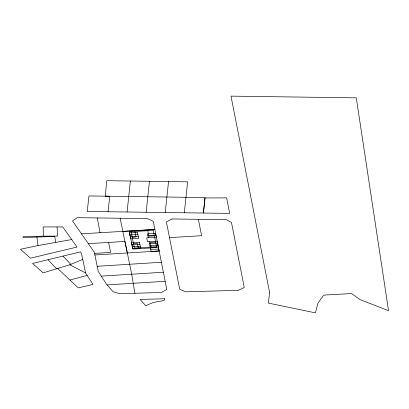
<?xml version="1.0" encoding="UTF-8"?>
<svg xmlns="http://www.w3.org/2000/svg" width="409" height="409" viewBox="0 0 409 409"><rect width="100%" height="100%" fill="white"/><g stroke="black" fill="none" stroke-linecap="round" stroke-linejoin="round"><path stroke-width="0.61" d="M184.311 212.777L187.644 181.826L130.369 181.029L127.092 212L87.224 211.458L88.983 195.962L205.032 197.552L203.406 213.033L204.991 197.976L226.632 197.849L229.679 213.391L127.092 212M149.469 181.294L146.151 212.256M168.544 181.56L165.226 212.516M108.022 211.739L109.765 196.243L105.241 196.187L106.749 180.701L130.369 181.029M82.736 259.403L69.816 264.787L43.134 272.854L32.577 263.432L80.42 251.883L81.452 253.36L85.604 272.997L93.012 284.449L78.288 287.895L57.628 268.427M69.995 280.027L87.153 275.395M71.795 239.536L38.006 245.558L20.45 249.26L30.445 258.186L77.056 247.062L62.751 226.929L43.139 226.929L43.39 236.167L57.608 236.09L57.081 227.021M129.827 234.94L137.843 234.434M130.236 236.903L138.252 236.397M147.874 235.788L155.89 235.282M132.194 237.225L136.023 236.985L134.883 231.525M154.387 235.824L148.845 236.172L147.71 230.712M133.503 243.508L137.327 243.263L138.283 247.859M155.696 242.102L150.154 242.455L151.115 247.067M131.872 244.756L139.888 244.25M149.51 243.641L157.526 243.13M132.281 246.719L140.297 246.213M149.919 245.604L157.935 245.093M150.328 247.563L158.344 247.056M150.732 249.526L158.753 249.02M97.194 266.29L161.391 262.271M101.274 276.131L163.365 272.236M120.118 218.248L122.838 231.428L154.914 229.464L166.775 289.475L161.448 292.512L119.73 293.693L112.945 291.648L106.509 284.219L98.247 271.464L94.346 252.312L72.49 220.88L77.367 217.665L147.46 218.621L153.283 221.284L154.904 229.469L81.488 233.825M156.657 246.724L134.454 248.099L131.054 231.765M94.566 253.406L110.604 252.419L108.59 242.435M94.888 254.981L159.162 251.008M107.122 284.925L165.159 281.305M169.51 237.634L201.601 235.691L198.375 219.311M88.334 243.667L124.929 241.443L131.713 274.204L134.893 293.263M43.39 236.167L23.001 236.729L23.078 237.501L54.745 236.468L55.685 242.251M85.604 272.997L69.816 264.787L70.839 264.362L63.032 256.152M48.088 259.807L56.595 268.749M148.283 237.752L147.465 233.825L155.481 233.319L156.299 237.246L146.688 237.854L147.506 241.775L157.117 241.167L159.157 250.983L151.141 251.489L149.101 241.678M122.828 231.428L127.317 252.977M97.276 217.936L100.062 232.782M36.902 237.051L38.006 245.558M269.638 292.686L268.304 303.069L315.37 312.865L317.941 303.238L323.064 295.968L324.429 295.037L351.551 293.555L360.073 299.623L388.55 310.692L356.275 97.848L231.008 96.135L269.638 292.686M164.643 298.759L163.994 300.554L153.375 302.43L145.665 305.733L140.134 299.449L164.643 298.759M171.964 218.958L166.397 221.882L179.72 289.286L185.768 291.821L238.539 290.324L244.239 287.44L231.474 222.465L226.341 219.689L171.964 218.958M153.252 230.359L129.341 231.872L132.925 249.076L156.831 247.563L153.252 230.359M137.434 232.47L129.418 232.977L130.645 238.866L138.661 238.36L137.434 232.47M139.479 242.286L131.463 242.793L132.69 248.682L140.706 248.176L139.479 242.286"/></g></svg>
